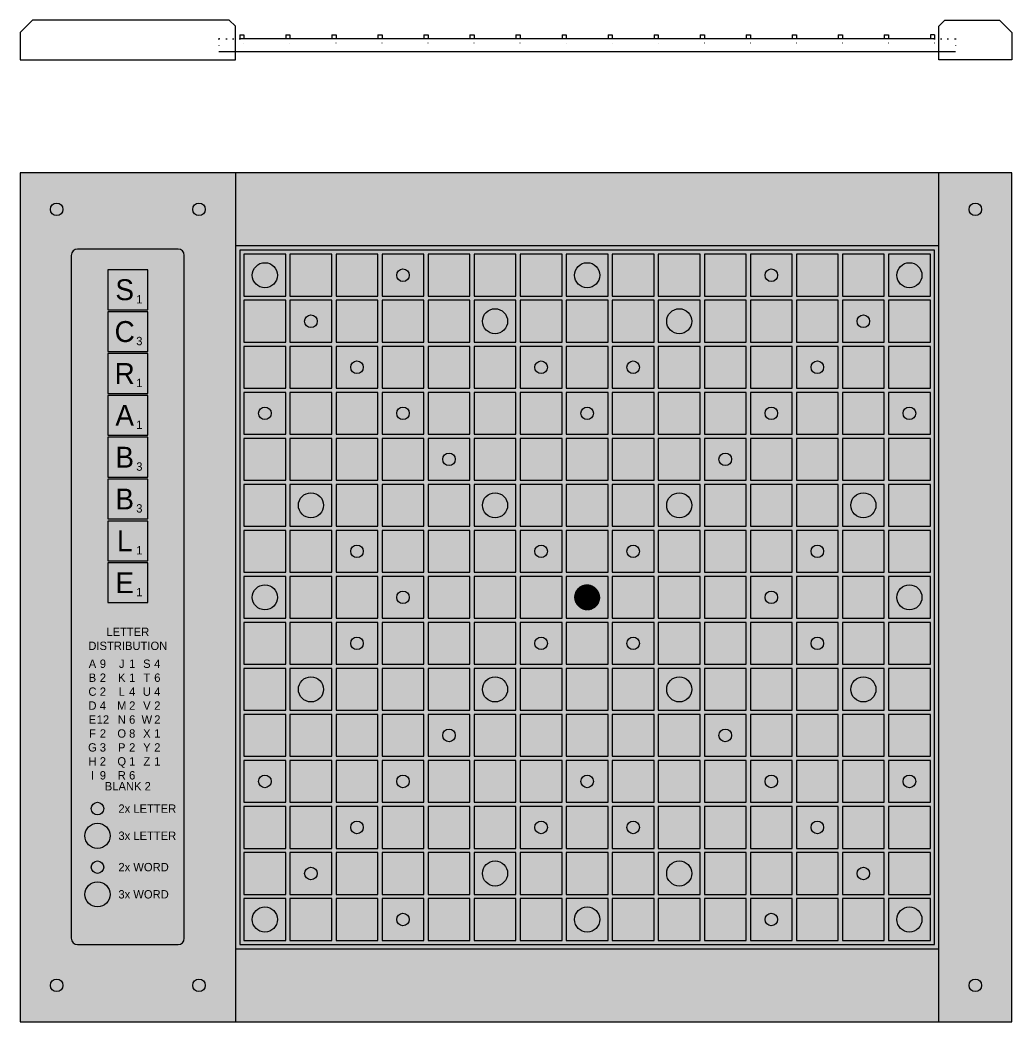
# Model space of a CAD drawing. Header units: millimetres. Extents: x -315 to 474, y 0 to 479.
# Drawn here: x 0 to 474, y 0 to 479 of the extents above; entities that cross this region are included whole.
import ezdxf

# ---------------------------------------------------------------- set-up
doc = ezdxf.new("R2010")
doc.units = ezdxf.units.MM
doc.linetypes.add('DOT2', pattern=[3.175, 0.1, -3.075])
doc.layers.get('0').update_dxf_attribs({"linetype": 'CONTINUOUS', "lineweight": 25, "true_color": 0x000000})
for name, color, linetype, lineweight, true_color in [('color_cherry', 33, 'CONTINUOUS', 25, 0xbb7660), ('color_maple', 41, 'CONTINUOUS', 25, 0xffd59d), ('color_walnut', 27, 'CONTINUOUS', 25, 0x5d3133), ('side_text', 7, 'CONTINUOUS', 25, 0x000000)]:
    doc.layers.add(name, color=color, linetype=linetype, lineweight=lineweight, true_color=true_color)
doc.styles.add('textstyle10', font='')
doc.styles.add('textstyle11', font='')
doc.styles.add('textstyle12', font='')
doc.styles.add('textstyle13', font='')
doc.styles.add('textstyle14', font='')
doc.styles.add('textstyle15', font='')
doc.styles.add('textstyle16', font='')
doc.styles.add('textstyle17', font='')
doc.styles.add('textstyle26', font='')
doc.styles.add('textstyle29', font='')
doc.styles.add('textstyle30', font='')
doc.styles.add('textstyle31', font='')
doc.styles.add('textstyle32', font='')
doc.styles.add('textstyle5', font='')
doc.styles.add('textstyle6', font='')
doc.styles.add('textstyle61', font='')
doc.styles.add('textstyle62', font='')
doc.styles.add('textstyle63', font='')
doc.styles.add('textstyle64', font='')
doc.styles.add('textstyle65', font='')
doc.styles.add('textstyle66', font='')
doc.styles.add('textstyle67', font='')
doc.styles.add('textstyle68', font='')
doc.styles.add('textstyle69', font='')
doc.styles.add('textstyle7', font='')
doc.styles.add('textstyle70', font='')
doc.styles.add('textstyle8', font='')
doc.styles.add('textstyle9', font='')
doc.styles.get('textstyle10').set_extended_font_data('Eurostile')
doc.styles.get('textstyle11').set_extended_font_data('Eurostile')
doc.styles.get('textstyle12').set_extended_font_data('Eurostile')
doc.styles.get('textstyle13').set_extended_font_data('Eurostile')
doc.styles.get('textstyle14').set_extended_font_data('Eurostile')
doc.styles.get('textstyle15').set_extended_font_data('Eurostile')
doc.styles.get('textstyle16').set_extended_font_data('Eurostile')
doc.styles.get('textstyle17').set_extended_font_data('Eurostile')
doc.styles.get('textstyle26').set_extended_font_data('Eurostile')
doc.styles.get('textstyle29').set_extended_font_data('Eurostile')
doc.styles.get('textstyle30').set_extended_font_data('Eurostile')
doc.styles.get('textstyle31').set_extended_font_data('Eurostile')
doc.styles.get('textstyle32').set_extended_font_data('Eurostile')
doc.styles.get('textstyle5').set_extended_font_data('Eurostile')
doc.styles.get('textstyle6').set_extended_font_data('Eurostile')
doc.styles.get('textstyle61').set_extended_font_data('Eurostile')
doc.styles.get('textstyle62').set_extended_font_data('Eurostile')
doc.styles.get('textstyle63').set_extended_font_data('Eurostile')
doc.styles.get('textstyle64').set_extended_font_data('Eurostile')
doc.styles.get('textstyle65').set_extended_font_data('Eurostile')
doc.styles.get('textstyle66').set_extended_font_data('Eurostile')
doc.styles.get('textstyle67').set_extended_font_data('Eurostile')
doc.styles.get('textstyle68').set_extended_font_data('Eurostile')
doc.styles.get('textstyle69').set_extended_font_data('Eurostile')
doc.styles.get('textstyle7').set_extended_font_data('Eurostile')
doc.styles.get('textstyle70').set_extended_font_data('Eurostile')
doc.styles.get('textstyle8').set_extended_font_data('Eurostile')
doc.styles.get('textstyle9').set_extended_font_data('Eurostile')

msp = doc.modelspace()

# ---------------------------------------------------------------- hatches: boundary and pattern name
h = msp.add_hatch()
h.set_pattern_fill('ANSI37', color=256, scale=10, style=0)
h.set_pattern_definition([(45, (0, 0), (-0.088388348, 0.088388348), [])])
edge = h.paths.add_edge_path()
edge.add_arc((271, 203), 6, 0, 360)
at = {"layer": 'color_cherry', "true_color": 0xbb7660}
msp.add_hatch(color=33, dxfattribs=at).paths.add_polyline_path([(105, 369), (105, 37), (437, 37), (437, 369)])
at = {"layer": 'color_maple'}
h = msp.add_hatch(color=256, dxfattribs=at)
edge = h.paths.add_edge_path()
edge.add_arc((17.5, 388.5), 3, 0, 360)
h = msp.add_hatch(color=256, dxfattribs=at)
edge = h.paths.add_edge_path()
edge.add_arc((85.5, 388.5), 3, 0, 360)
h = msp.add_hatch(color=256, dxfattribs=at)
edge = h.paths.add_edge_path()
edge.add_arc((456.5, 388.5), 3, 0, 360)
h = msp.add_hatch(color=256, dxfattribs=at)
edge = h.paths.add_edge_path()
edge.add_arc((75.5, 40), 3, 270, 0, ccw=False)
edge.add_line((75.5, 37), (27.5, 37))
edge.add_arc((27.5, 40), 3, 180, 270, ccw=False)
edge.add_line((24.5, 40), (24.5, 366.5))
edge.add_arc((27.5, 366.5), 3, 90, 180, ccw=False)
edge.add_line((27.5, 369.5), (75.5, 369.5))
edge.add_arc((75.5, 366.5), 3, 0, 90, ccw=False)
edge.add_line((78.5, 366.5), (78.5, 40))
for points in [[(107, 37), (107, 369), (105, 369), (105, 37)], [(437, 369), (105, 369), (105, 367), (437, 367)], [(129, 37), (129, 369), (127, 369), (127, 37)], [(151, 37), (151, 369), (149, 369), (149, 37)], [(173, 37), (173, 369), (171, 369), (171, 37)], [(195, 37), (195, 369), (193, 369), (193, 37)], [(217, 37), (217, 369), (215, 369), (215, 37)], [(239, 37), (239, 369), (237, 369), (237, 37)], [(261, 37), (261, 369), (259, 369), (259, 37)], [(283, 37), (283, 369), (281, 369), (281, 37)], [(305, 37), (305, 369), (303, 369), (303, 37)], [(327, 37), (327, 369), (325, 369), (325, 37)], [(349, 37), (349, 369), (347, 369), (347, 37)], [(371, 37), (371, 369), (369, 369), (369, 37)], [(393, 37), (393, 369), (391, 369), (391, 37)], [(415, 37), (415, 369), (413, 369), (413, 37)], [(437, 37), (437, 369), (435, 369), (435, 37)], [(437, 347), (105, 347), (105, 345), (437, 345)], [(437, 325), (105, 325), (105, 323), (437, 323)], [(437, 303), (105, 303), (105, 301), (437, 301)], [(437, 281), (105, 281), (105, 279), (437, 279)], [(437, 259), (105, 259), (105, 257), (437, 257)], [(437, 237), (105, 237), (105, 235), (437, 235)], [(437, 215), (105, 215), (105, 213), (437, 213)], [(437, 193), (105, 193), (105, 191), (437, 191)], [(437, 171), (105, 171), (105, 169), (437, 169)], [(437, 149), (105, 149), (105, 147), (437, 147)], [(437, 127), (105, 127), (105, 125), (437, 125)], [(437, 105), (105, 105), (105, 103), (437, 103)], [(437, 83), (105, 83), (105, 81), (437, 81)], [(437, 61), (105, 61), (105, 59), (437, 59)], [(437, 39), (105, 39), (105, 37), (437, 37)]]:
    msp.add_hatch(color=256, dxfattribs=at).paths.add_polyline_path(points)
h = msp.add_hatch(color=256, dxfattribs=at)
edge = h.paths.add_edge_path()
edge.add_arc((183, 357), 3, 0, 360)
h = msp.add_hatch(color=256, dxfattribs=at)
edge = h.paths.add_edge_path()
edge.add_arc((359, 357), 3, 0, 360)
h = msp.add_hatch(color=256, dxfattribs=at)
edge = h.paths.add_edge_path()
edge.add_arc((227, 335), 6, 0, 360)
h = msp.add_hatch(color=256, dxfattribs=at)
edge = h.paths.add_edge_path()
edge.add_arc((315, 335), 6, 0, 360)
h = msp.add_hatch(color=256, dxfattribs=at)
edge = h.paths.add_edge_path()
edge.add_arc((249, 313), 3, 0, 360)
h = msp.add_hatch(color=256, dxfattribs=at)
edge = h.paths.add_edge_path()
edge.add_arc((293, 313), 3, 0, 360)
h = msp.add_hatch(color=256, dxfattribs=at)
edge = h.paths.add_edge_path()
edge.add_arc((117, 291), 3, 0, 360)
h = msp.add_hatch(color=256, dxfattribs=at)
edge = h.paths.add_edge_path()
edge.add_arc((271, 291), 3, 0, 360)
h = msp.add_hatch(color=256, dxfattribs=at)
edge = h.paths.add_edge_path()
edge.add_arc((425, 291), 3, 0, 360)
h = msp.add_hatch(color=256, dxfattribs=at)
edge = h.paths.add_edge_path()
edge.add_arc((139, 247), 6, 0, 360)
h = msp.add_hatch(color=256, dxfattribs=at)
edge = h.paths.add_edge_path()
edge.add_arc((227, 247), 6, 0, 360)
h = msp.add_hatch(color=256, dxfattribs=at)
edge = h.paths.add_edge_path()
edge.add_arc((315, 247), 6, 0, 360)
h = msp.add_hatch(color=256, dxfattribs=at)
edge = h.paths.add_edge_path()
edge.add_arc((403, 247), 6, 0, 360)
h = msp.add_hatch(color=256, dxfattribs=at)
edge = h.paths.add_edge_path()
edge.add_arc((161, 225), 3, 0, 360)
h = msp.add_hatch(color=256, dxfattribs=at)
edge = h.paths.add_edge_path()
edge.add_arc((249, 225), 3, 0, 360)
h = msp.add_hatch(color=256, dxfattribs=at)
edge = h.paths.add_edge_path()
edge.add_arc((293, 225), 3, 0, 360)
h = msp.add_hatch(color=256, dxfattribs=at)
edge = h.paths.add_edge_path()
edge.add_arc((381, 225), 3, 0, 360)
h = msp.add_hatch(color=256, dxfattribs=at)
edge = h.paths.add_edge_path()
edge.add_arc((183, 203), 3, 0, 360)
h = msp.add_hatch(color=256, dxfattribs=at)
edge = h.paths.add_edge_path()
edge.add_arc((359, 203), 3, 0, 360)
h = msp.add_hatch(color=256, dxfattribs=at)
edge = h.paths.add_edge_path()
edge.add_arc((161, 181), 3, 0, 360)
h = msp.add_hatch(color=256, dxfattribs=at)
edge = h.paths.add_edge_path()
edge.add_arc((249, 181), 3, 0, 360)
h = msp.add_hatch(color=256, dxfattribs=at)
edge = h.paths.add_edge_path()
edge.add_arc((293, 181), 3, 0, 360)
h = msp.add_hatch(color=256, dxfattribs=at)
edge = h.paths.add_edge_path()
edge.add_arc((381, 181), 3, 0, 360)
h = msp.add_hatch(color=256, dxfattribs=at)
edge = h.paths.add_edge_path()
edge.add_arc((139, 159), 6, 0, 360)
h = msp.add_hatch(color=256, dxfattribs=at)
edge = h.paths.add_edge_path()
edge.add_arc((227, 159), 6, 0, 360)
h = msp.add_hatch(color=256, dxfattribs=at)
edge = h.paths.add_edge_path()
edge.add_arc((315, 159), 6, 0, 360)
h = msp.add_hatch(color=256, dxfattribs=at)
edge = h.paths.add_edge_path()
edge.add_arc((403, 159), 6, 0, 360)
h = msp.add_hatch(color=256, dxfattribs=at)
edge = h.paths.add_edge_path()
edge.add_arc((117, 115), 3, 0, 360)
h = msp.add_hatch(color=256, dxfattribs=at)
edge = h.paths.add_edge_path()
edge.add_arc((271, 115), 3, 0, 360)
h = msp.add_hatch(color=256, dxfattribs=at)
edge = h.paths.add_edge_path()
edge.add_arc((271, 115), 3, 0, 360)
h = msp.add_hatch(color=256, dxfattribs=at)
edge = h.paths.add_edge_path()
edge.add_arc((425, 115), 3, 0, 360)
h = msp.add_hatch(color=256, dxfattribs=at)
edge = h.paths.add_edge_path()
edge.add_arc((37, 102), 3, 0, 360)
h = msp.add_hatch(color=256, dxfattribs=at)
edge = h.paths.add_edge_path()
edge.add_arc((249, 93), 3, 0, 360)
h = msp.add_hatch(color=256, dxfattribs=at)
edge = h.paths.add_edge_path()
edge.add_arc((249, 93), 3, 0, 360)
h = msp.add_hatch(color=256, dxfattribs=at)
edge = h.paths.add_edge_path()
edge.add_arc((293, 93), 3, 0, 360)
h = msp.add_hatch(color=256, dxfattribs=at)
edge = h.paths.add_edge_path()
edge.add_arc((293, 93), 3, 0, 360)
h = msp.add_hatch(color=256, dxfattribs=at)
edge = h.paths.add_edge_path()
edge.add_arc((37, 89), 6, 0, 360)
h = msp.add_hatch(color=256, dxfattribs=at)
edge = h.paths.add_edge_path()
edge.add_arc((227, 71), 6, 0, 360)
h = msp.add_hatch(color=256, dxfattribs=at)
edge = h.paths.add_edge_path()
edge.add_arc((315, 71), 6, 0, 360)
h = msp.add_hatch(color=256, dxfattribs=at)
edge = h.paths.add_edge_path()
edge.add_arc((183, 49), 3, 0, 360)
h = msp.add_hatch(color=256, dxfattribs=at)
edge = h.paths.add_edge_path()
edge.add_arc((183, 49), 3, 0, 360)
h = msp.add_hatch(color=256, dxfattribs=at)
edge = h.paths.add_edge_path()
edge.add_arc((359, 49), 3, 0, 360)
h = msp.add_hatch(color=256, dxfattribs=at)
edge = h.paths.add_edge_path()
edge.add_arc((359, 49), 3, 0, 360)
h = msp.add_hatch(color=256, dxfattribs=at)
edge = h.paths.add_edge_path()
edge.add_arc((17.5, 17.5), 3, 0, 360)
h = msp.add_hatch(color=256, dxfattribs=at)
edge = h.paths.add_edge_path()
edge.add_arc((85.5, 17.5), 3, 0, 360)
h = msp.add_hatch(color=256, dxfattribs=at)
edge = h.paths.add_edge_path()
edge.add_arc((456.5, 17.5), 3, 0, 360)
at = {"layer": 'color_walnut'}
msp.add_hatch(color=256, dxfattribs=at).paths.add_polyline_path([(0, 406), (0, 0), (474, 0), (474, 406)])
h = msp.add_hatch(color=256, dxfattribs=at)
edge = h.paths.add_edge_path()
edge.add_arc((117, 357), 6, 0, 360)
h = msp.add_hatch(color=256, dxfattribs=at)
edge = h.paths.add_edge_path()
edge.add_arc((271, 357), 6, 0, 360)
h = msp.add_hatch(color=256, dxfattribs=at)
edge = h.paths.add_edge_path()
edge.add_arc((425, 357), 6, 0, 360)
h = msp.add_hatch(color=256, dxfattribs=at)
edge = h.paths.add_edge_path()
edge.add_arc((139, 335), 3, 0, 360)
h = msp.add_hatch(color=256, dxfattribs=at)
edge = h.paths.add_edge_path()
edge.add_arc((403, 335), 3, 0, 360)
h = msp.add_hatch(color=256, dxfattribs=at)
edge = h.paths.add_edge_path()
edge.add_arc((161, 313), 3, 0, 360)
h = msp.add_hatch(color=256, dxfattribs=at)
edge = h.paths.add_edge_path()
edge.add_arc((381, 313), 3, 0, 360)
h = msp.add_hatch(color=256, dxfattribs=at)
edge = h.paths.add_edge_path()
edge.add_arc((183, 291), 3, 0, 360)
h = msp.add_hatch(color=256, dxfattribs=at)
edge = h.paths.add_edge_path()
edge.add_arc((359, 291), 3, 0, 360)
h = msp.add_hatch(color=256, dxfattribs=at)
edge = h.paths.add_edge_path()
edge.add_arc((205, 269), 3, 0, 360)
h = msp.add_hatch(color=256, dxfattribs=at)
edge = h.paths.add_edge_path()
edge.add_arc((337, 269), 3, 0, 360)
h = msp.add_hatch(color=256, dxfattribs=at)
edge = h.paths.add_edge_path()
edge.add_arc((117, 203), 6, 0, 360)
h = msp.add_hatch(color=256, dxfattribs=at)
edge = h.paths.add_edge_path()
edge.add_arc((271, 203), 3, 0, 360)
h = msp.add_hatch(color=256, dxfattribs=at)
edge = h.paths.add_edge_path()
edge.add_arc((425, 203), 6, 0, 360)
h = msp.add_hatch(color=256, dxfattribs=at)
edge = h.paths.add_edge_path()
edge.add_arc((205, 137), 3, 0, 360)
h = msp.add_hatch(color=256, dxfattribs=at)
edge = h.paths.add_edge_path()
edge.add_arc((337, 137), 3, 0, 360)
h = msp.add_hatch(color=256, dxfattribs=at)
edge = h.paths.add_edge_path()
edge.add_arc((183, 115), 3, 0, 360)
h = msp.add_hatch(color=256, dxfattribs=at)
edge = h.paths.add_edge_path()
edge.add_arc((359, 115), 3, 0, 360)
h = msp.add_hatch(color=256, dxfattribs=at)
edge = h.paths.add_edge_path()
edge.add_arc((161, 93), 3, 0, 360)
h = msp.add_hatch(color=256, dxfattribs=at)
edge = h.paths.add_edge_path()
edge.add_arc((381, 93), 3, 0, 360)
h = msp.add_hatch(color=256, dxfattribs=at)
edge = h.paths.add_edge_path()
edge.add_arc((37, 74), 3, 0, 360)
h = msp.add_hatch(color=256, dxfattribs=at)
edge = h.paths.add_edge_path()
edge.add_arc((139, 71), 3, 0, 360)
h = msp.add_hatch(color=256, dxfattribs=at)
edge = h.paths.add_edge_path()
edge.add_arc((403, 71), 3, 0, 360)
h = msp.add_hatch(color=256, dxfattribs=at)
edge = h.paths.add_edge_path()
edge.add_arc((37, 61), 6, 0, 360)
h = msp.add_hatch(color=256, dxfattribs=at)
edge = h.paths.add_edge_path()
edge.add_arc((117, 49), 6, 0, 360)
h = msp.add_hatch(color=256, dxfattribs=at)
edge = h.paths.add_edge_path()
edge.add_arc((271, 49), 6, 0, 360)
h = msp.add_hatch(color=256, dxfattribs=at)
edge = h.paths.add_edge_path()
edge.add_arc((425, 49), 6, 0, 360)

# ---------------------------------------------------------------- linework, layer by layer
for p, q in [((0, 473), (6, 479)), ((100, 479), (6, 479)), ((100, 479), (103, 476)), ((103, 460), (103, 476)), ((439, 476), (442, 479)), ((439, 460), (439, 476)), ((442, 479), (468, 479)), ((468, 479), (474, 473)), ((0, 473), (0, 460)), ((105, 472), (107, 472)), ((105, 472), (105, 470)), ((437, 470), (105, 470)), ((107, 472), (107, 470)), ((127, 472), (129, 472)), ((127, 472), (127, 470)), ((129, 472), (129, 470)), ((149, 472), (151, 472)), ((149, 472), (149, 470)), ((151, 472), (151, 470)), ((171, 472), (173, 472)), ((171, 472), (171, 470)), ((173, 472), (173, 470)), ((193, 472), (195, 472)), ((193, 472), (193, 470)), ((195, 472), (195, 470)), ((215, 472), (217, 472)), ((215, 472), (215, 470)), ((217, 472), (217, 470)), ((237, 472), (239, 472)), ((237, 472), (237, 470)), ((239, 472), (239, 470)), ((259, 472), (261, 472)), ((259, 472), (259, 470)), ((261, 472), (261, 470)), ((281, 472), (283, 472)), ((281, 472), (281, 470)), ((283, 472), (283, 470)), ((303, 472), (305, 472)), ((303, 472), (303, 470)), ((305, 472), (305, 470)), ((325, 472), (327, 472)), ((325, 472), (325, 470)), ((327, 472), (327, 470)), ((347, 472), (349, 472)), ((347, 472), (347, 470)), ((349, 472), (349, 470)), ((369, 472), (371, 472)), ((369, 472), (369, 470)), ((371, 472), (371, 470)), ((391, 472), (393, 472)), ((391, 472), (391, 470)), ((393, 472), (393, 470)), ((413, 472), (415, 472)), ((413, 472), (413, 470)), ((415, 472), (415, 470)), ((437, 472), (435, 472)), ((435, 472), (435, 470)), ((437, 472), (437, 470)), ((474, 473), (474, 460)), ((0, 460), (103, 460)), ((95, 464), (447, 464)), ((474, 460), (439, 460)), ((474, 406), (0, 406)), ((0, 406), (0, 0)), ((103, 406), (103, 0)), ((439, 0), (439, 406)), ((474, 0), (474, 406)), ((75.5, 369.5), (27.5, 369.5)), ((439, 371), (103, 371)), ((437, 369), (105, 369)), ((105, 369), (105, 37)), ((437, 37), (437, 369)), ((24.5, 366.5), (24.5, 40)), ((78.5, 40), (78.5, 366.5)), ((127, 367), (107, 367)), ((107, 367), (107, 347)), ((127, 347), (127, 367)), ((149, 367), (129, 367)), ((129, 367), (129, 347)), ((149, 347), (149, 367)), ((171, 367), (151, 367)), ((151, 367), (151, 347)), ((171, 347), (171, 367)), ((193, 367), (173, 367)), ((173, 367), (173, 347)), ((193, 347), (193, 367)), ((215, 367), (195, 367)), ((195, 367), (195, 347)), ((215, 347), (215, 367)), ((237, 367), (217, 367)), ((217, 367), (217, 347)), ((237, 347), (237, 367)), ((259, 367), (239, 367)), ((239, 367), (239, 347)), ((259, 347), (259, 367)), ((281, 367), (261, 367)), ((261, 367), (261, 347)), ((281, 347), (281, 367)), ((303, 367), (283, 367)), ((283, 367), (283, 347)), ((303, 347), (303, 367)), ((325, 367), (305, 367)), ((305, 367), (305, 347)), ((325, 347), (325, 367)), ((347, 367), (327, 367)), ((327, 367), (327, 347)), ((347, 347), (347, 367)), ((369, 367), (349, 367)), ((349, 367), (349, 347)), ((369, 347), (369, 367)), ((391, 367), (371, 367)), ((371, 367), (371, 347)), ((391, 347), (391, 367)), ((413, 367), (393, 367)), ((393, 367), (393, 347)), ((413, 347), (413, 367)), ((435, 367), (415, 367)), ((415, 367), (415, 347)), ((435, 347), (435, 367)), ((107, 347), (127, 347)), ((127, 345), (107, 345)), ((107, 345), (107, 325)), ((127, 325), (127, 345)), ((129, 347), (149, 347)), ((149, 345), (129, 345)), ((129, 345), (129, 325)), ((149, 325), (149, 345)), ((151, 347), (171, 347)), ((171, 345), (151, 345)), ((151, 345), (151, 325)), ((171, 325), (171, 345)), ((173, 347), (193, 347)), ((193, 345), (173, 345)), ((173, 345), (173, 325)), ((193, 325), (193, 345)), ((195, 347), (215, 347)), ((215, 345), (195, 345)), ((195, 345), (195, 325)), ((215, 325), (215, 345)), ((217, 347), (237, 347)), ((237, 345), (217, 345)), ((217, 345), (217, 325)), ((237, 325), (237, 345)), ((239, 347), (259, 347)), ((259, 345), (239, 345)), ((239, 345), (239, 325)), ((259, 325), (259, 345)), ((261, 347), (281, 347)), ((281, 345), (261, 345)), ((261, 345), (261, 325)), ((281, 325), (281, 345)), ((283, 347), (303, 347)), ((303, 345), (283, 345)), ((283, 345), (283, 325)), ((303, 325), (303, 345)), ((305, 347), (325, 347)), ((325, 345), (305, 345)), ((305, 345), (305, 325)), ((325, 325), (325, 345)), ((327, 347), (347, 347)), ((347, 345), (327, 345)), ((327, 345), (327, 325)), ((347, 325), (347, 345)), ((349, 347), (369, 347)), ((369, 345), (349, 345)), ((349, 345), (349, 325)), ((369, 325), (369, 345)), ((371, 347), (391, 347)), ((391, 345), (371, 345)), ((371, 345), (371, 325)), ((391, 325), (391, 345)), ((393, 347), (413, 347)), ((413, 345), (393, 345)), ((393, 345), (393, 325)), ((413, 325), (413, 345)), ((415, 347), (435, 347)), ((435, 345), (415, 345)), ((415, 345), (415, 325)), ((435, 325), (435, 345)), ((107, 325), (127, 325)), ((127, 323), (107, 323)), ((107, 323), (107, 303)), ((127, 303), (127, 323)), ((129, 325), (149, 325)), ((149, 323), (129, 323)), ((129, 323), (129, 303)), ((149, 303), (149, 323)), ((151, 325), (171, 325)), ((171, 323), (151, 323)), ((151, 323), (151, 303)), ((171, 303), (171, 323)), ((173, 325), (193, 325)), ((193, 323), (173, 323)), ((173, 323), (173, 303)), ((193, 303), (193, 323)), ((195, 325), (215, 325)), ((215, 323), (195, 323)), ((195, 323), (195, 303)), ((215, 303), (215, 323)), ((217, 325), (237, 325)), ((237, 323), (217, 323)), ((217, 323), (217, 303)), ((237, 303), (237, 323)), ((239, 325), (259, 325)), ((259, 323), (239, 323)), ((239, 323), (239, 303)), ((259, 303), (259, 323)), ((261, 325), (281, 325)), ((281, 323), (261, 323)), ((261, 323), (261, 303)), ((281, 303), (281, 323)), ((283, 325), (303, 325)), ((303, 323), (283, 323)), ((283, 323), (283, 303)), ((303, 303), (303, 323)), ((305, 325), (325, 325)), ((325, 323), (305, 323)), ((305, 323), (305, 303)), ((325, 303), (325, 323)), ((327, 325), (347, 325)), ((347, 323), (327, 323)), ((327, 323), (327, 303)), ((347, 303), (347, 323)), ((349, 325), (369, 325)), ((369, 323), (349, 323)), ((349, 323), (349, 303)), ((369, 303), (369, 323)), ((371, 325), (391, 325)), ((391, 323), (371, 323)), ((371, 323), (371, 303)), ((391, 303), (391, 323)), ((393, 325), (413, 325)), ((413, 323), (393, 323)), ((393, 323), (393, 303)), ((413, 303), (413, 323)), ((415, 325), (435, 325)), ((435, 323), (415, 323)), ((415, 323), (415, 303)), ((435, 303), (435, 323)), ((107, 303), (127, 303)), ((129, 303), (149, 303)), ((151, 303), (171, 303)), ((173, 303), (193, 303)), ((195, 303), (215, 303)), ((217, 303), (237, 303)), ((239, 303), (259, 303)), ((261, 303), (281, 303)), ((283, 303), (303, 303)), ((305, 303), (325, 303)), ((327, 303), (347, 303)), ((349, 303), (369, 303)), ((371, 303), (391, 303)), ((393, 303), (413, 303)), ((415, 303), (435, 303)), ((127, 301), (107, 301)), ((107, 301), (107, 281)), ((127, 281), (127, 301)), ((149, 301), (129, 301)), ((129, 301), (129, 281)), ((149, 281), (149, 301)), ((171, 301), (151, 301)), ((151, 301), (151, 281)), ((171, 281), (171, 301)), ((193, 301), (173, 301)), ((173, 301), (173, 281)), ((193, 281), (193, 301)), ((215, 301), (195, 301)), ((195, 301), (195, 281)), ((215, 281), (215, 301)), ((237, 301), (217, 301)), ((217, 301), (217, 281)), ((237, 281), (237, 301)), ((259, 301), (239, 301)), ((239, 301), (239, 281)), ((259, 281), (259, 301)), ((281, 301), (261, 301)), ((261, 301), (261, 281)), ((281, 281), (281, 301)), ((303, 301), (283, 301)), ((283, 301), (283, 281)), ((303, 281), (303, 301)), ((325, 301), (305, 301)), ((305, 301), (305, 281)), ((325, 281), (325, 301)), ((347, 301), (327, 301)), ((327, 301), (327, 281)), ((347, 281), (347, 301)), ((369, 301), (349, 301)), ((349, 301), (349, 281)), ((369, 281), (369, 301)), ((391, 301), (371, 301)), ((371, 301), (371, 281)), ((391, 281), (391, 301)), ((413, 301), (393, 301)), ((393, 301), (393, 281)), ((413, 281), (413, 301)), ((435, 301), (415, 301)), ((415, 301), (415, 281)), ((435, 281), (435, 301)), ((107, 281), (127, 281)), ((127, 279), (107, 279)), ((107, 279), (107, 259)), ((127, 259), (127, 279)), ((129, 281), (149, 281)), ((149, 279), (129, 279)), ((129, 279), (129, 259)), ((149, 259), (149, 279)), ((151, 281), (171, 281)), ((171, 279), (151, 279)), ((151, 279), (151, 259)), ((171, 259), (171, 279)), ((173, 281), (193, 281)), ((193, 279), (173, 279)), ((173, 279), (173, 259)), ((193, 259), (193, 279)), ((195, 281), (215, 281)), ((215, 279), (195, 279)), ((195, 279), (195, 259)), ((215, 259), (215, 279)), ((217, 281), (237, 281)), ((237, 279), (217, 279)), ((217, 279), (217, 259)), ((237, 259), (237, 279)), ((239, 281), (259, 281)), ((259, 279), (239, 279)), ((239, 279), (239, 259)), ((259, 259), (259, 279)), ((261, 281), (281, 281)), ((281, 279), (261, 279)), ((261, 279), (261, 259)), ((281, 259), (281, 279)), ((283, 281), (303, 281)), ((303, 279), (283, 279)), ((283, 279), (283, 259)), ((303, 259), (303, 279)), ((305, 281), (325, 281)), ((325, 279), (305, 279)), ((305, 279), (305, 259)), ((325, 259), (325, 279)), ((327, 281), (347, 281)), ((347, 279), (327, 279)), ((327, 279), (327, 259)), ((347, 259), (347, 279)), ((349, 281), (369, 281)), ((369, 279), (349, 279)), ((349, 279), (349, 259)), ((369, 259), (369, 279)), ((371, 281), (391, 281)), ((391, 279), (371, 279)), ((371, 279), (371, 259)), ((391, 259), (391, 279)), ((393, 281), (413, 281)), ((413, 279), (393, 279)), ((393, 279), (393, 259)), ((413, 259), (413, 279)), ((415, 281), (435, 281)), ((435, 279), (415, 279)), ((415, 279), (415, 259)), ((435, 259), (435, 279)), ((107, 259), (127, 259)), ((129, 259), (149, 259)), ((151, 259), (171, 259)), ((173, 259), (193, 259)), ((195, 259), (215, 259)), ((217, 259), (237, 259)), ((239, 259), (259, 259)), ((261, 259), (281, 259)), ((283, 259), (303, 259)), ((305, 259), (325, 259)), ((327, 259), (347, 259)), ((349, 259), (369, 259)), ((371, 259), (391, 259)), ((393, 259), (413, 259)), ((415, 259), (435, 259)), ((127, 257), (107, 257)), ((107, 257), (107, 237)), ((127, 237), (127, 257)), ((149, 257), (129, 257)), ((129, 257), (129, 237)), ((149, 237), (149, 257)), ((171, 257), (151, 257)), ((151, 257), (151, 237)), ((171, 237), (171, 257)), ((193, 257), (173, 257)), ((173, 257), (173, 237)), ((193, 237), (193, 257)), ((215, 257), (195, 257)), ((195, 257), (195, 237)), ((215, 237), (215, 257)), ((237, 257), (217, 257)), ((217, 257), (217, 237)), ((237, 237), (237, 257)), ((259, 257), (239, 257)), ((239, 257), (239, 237)), ((259, 237), (259, 257)), ((281, 257), (261, 257)), ((261, 257), (261, 237)), ((281, 237), (281, 257)), ((303, 257), (283, 257)), ((283, 257), (283, 237)), ((303, 237), (303, 257)), ((325, 257), (305, 257)), ((305, 257), (305, 237)), ((325, 237), (325, 257)), ((347, 257), (327, 257)), ((327, 257), (327, 237)), ((347, 237), (347, 257)), ((369, 257), (349, 257)), ((349, 257), (349, 237)), ((369, 237), (369, 257)), ((391, 257), (371, 257)), ((371, 257), (371, 237)), ((391, 237), (391, 257)), ((413, 257), (393, 257)), ((393, 257), (393, 237)), ((413, 237), (413, 257)), ((435, 257), (415, 257)), ((415, 257), (415, 237)), ((435, 237), (435, 257)), ((107, 237), (127, 237)), ((127, 235), (107, 235)), ((107, 235), (107, 215)), ((127, 215), (127, 235)), ((129, 237), (149, 237)), ((149, 235), (129, 235)), ((129, 235), (129, 215)), ((149, 215), (149, 235)), ((151, 237), (171, 237)), ((171, 235), (151, 235)), ((151, 235), (151, 215)), ((171, 215), (171, 235)), ((173, 237), (193, 237)), ((193, 235), (173, 235)), ((173, 235), (173, 215)), ((193, 215), (193, 235)), ((195, 237), (215, 237)), ((215, 235), (195, 235)), ((195, 235), (195, 215)), ((215, 215), (215, 235)), ((217, 237), (237, 237)), ((237, 235), (217, 235)), ((217, 235), (217, 215)), ((237, 215), (237, 235)), ((239, 237), (259, 237)), ((259, 235), (239, 235)), ((239, 235), (239, 215)), ((259, 215), (259, 235)), ((261, 237), (281, 237)), ((281, 235), (261, 235)), ((261, 235), (261, 215)), ((281, 215), (281, 235)), ((283, 237), (303, 237)), ((303, 235), (283, 235)), ((283, 235), (283, 215)), ((303, 215), (303, 235)), ((305, 237), (325, 237)), ((325, 235), (305, 235)), ((305, 235), (305, 215)), ((325, 215), (325, 235)), ((327, 237), (347, 237)), ((347, 235), (327, 235)), ((327, 235), (327, 215)), ((347, 215), (347, 235)), ((349, 237), (369, 237)), ((369, 235), (349, 235)), ((349, 235), (349, 215)), ((369, 215), (369, 235)), ((371, 237), (391, 237)), ((391, 235), (371, 235)), ((371, 235), (371, 215)), ((391, 215), (391, 235)), ((393, 237), (413, 237)), ((413, 235), (393, 235)), ((393, 235), (393, 215)), ((413, 215), (413, 235)), ((415, 237), (435, 237)), ((435, 235), (415, 235)), ((415, 235), (415, 215)), ((435, 215), (435, 235)), ((107, 215), (127, 215)), ((127, 213), (107, 213)), ((107, 213), (107, 193)), ((127, 193), (127, 213)), ((129, 215), (149, 215)), ((149, 213), (129, 213)), ((129, 213), (129, 193)), ((149, 193), (149, 213)), ((151, 215), (171, 215)), ((171, 213), (151, 213)), ((151, 213), (151, 193)), ((171, 193), (171, 213)), ((173, 215), (193, 215)), ((193, 213), (173, 213)), ((173, 213), (173, 193)), ((193, 193), (193, 213)), ((195, 215), (215, 215)), ((215, 213), (195, 213)), ((195, 213), (195, 193)), ((215, 193), (215, 213)), ((217, 215), (237, 215)), ((237, 213), (217, 213)), ((217, 213), (217, 193)), ((237, 193), (237, 213)), ((239, 215), (259, 215)), ((259, 213), (239, 213)), ((239, 213), (239, 193)), ((259, 193), (259, 213)), ((261, 215), (281, 215)), ((281, 213), (261, 213)), ((261, 213), (261, 193)), ((281, 193), (281, 213)), ((283, 215), (303, 215)), ((303, 213), (283, 213)), ((283, 213), (283, 193)), ((303, 193), (303, 213)), ((305, 215), (325, 215)), ((325, 213), (305, 213)), ((305, 213), (305, 193)), ((325, 193), (325, 213)), ((327, 215), (347, 215)), ((347, 213), (327, 213)), ((327, 213), (327, 193)), ((347, 193), (347, 213)), ((349, 215), (369, 215)), ((369, 213), (349, 213)), ((349, 213), (349, 193)), ((369, 193), (369, 213)), ((371, 215), (391, 215)), ((391, 213), (371, 213)), ((371, 213), (371, 193)), ((391, 193), (391, 213)), ((393, 215), (413, 215)), ((413, 213), (393, 213)), ((393, 213), (393, 193)), ((413, 193), (413, 213)), ((415, 215), (435, 215)), ((435, 213), (415, 213)), ((415, 213), (415, 193)), ((435, 193), (435, 213)), ((107, 193), (127, 193)), ((129, 193), (149, 193)), ((151, 193), (171, 193)), ((173, 193), (193, 193)), ((195, 193), (215, 193)), ((217, 193), (237, 193)), ((239, 193), (259, 193)), ((261, 193), (281, 193)), ((283, 193), (303, 193)), ((305, 193), (325, 193)), ((327, 193), (347, 193)), ((349, 193), (369, 193)), ((371, 193), (391, 193)), ((393, 193), (413, 193)), ((415, 193), (435, 193)), ((127, 191), (107, 191)), ((107, 191), (107, 171)), ((127, 171), (127, 191)), ((149, 191), (129, 191)), ((129, 191), (129, 171)), ((149, 171), (149, 191)), ((171, 191), (151, 191)), ((151, 191), (151, 171)), ((171, 171), (171, 191)), ((193, 191), (173, 191)), ((173, 191), (173, 171)), ((193, 171), (193, 191)), ((215, 191), (195, 191)), ((195, 191), (195, 171)), ((215, 171), (215, 191)), ((237, 191), (217, 191)), ((217, 191), (217, 171)), ((237, 171), (237, 191)), ((259, 191), (239, 191)), ((239, 191), (239, 171)), ((259, 171), (259, 191)), ((281, 191), (261, 191)), ((261, 191), (261, 171)), ((281, 171), (281, 191)), ((303, 191), (283, 191)), ((283, 191), (283, 171)), ((303, 171), (303, 191)), ((325, 191), (305, 191)), ((305, 191), (305, 171)), ((325, 171), (325, 191)), ((347, 191), (327, 191)), ((327, 191), (327, 171)), ((347, 171), (347, 191)), ((369, 191), (349, 191)), ((349, 191), (349, 171)), ((369, 171), (369, 191)), ((391, 191), (371, 191)), ((371, 191), (371, 171)), ((391, 171), (391, 191)), ((413, 191), (393, 191)), ((393, 191), (393, 171)), ((413, 171), (413, 191)), ((435, 191), (415, 191)), ((415, 191), (415, 171)), ((435, 171), (435, 191)), ((107, 171), (127, 171)), ((127, 169), (107, 169)), ((107, 169), (107, 149)), ((127, 149), (127, 169)), ((129, 171), (149, 171)), ((149, 169), (129, 169)), ((129, 169), (129, 149)), ((149, 149), (149, 169)), ((151, 171), (171, 171)), ((171, 169), (151, 169)), ((151, 169), (151, 149)), ((171, 149), (171, 169)), ((173, 171), (193, 171)), ((193, 169), (173, 169)), ((173, 169), (173, 149)), ((193, 149), (193, 169)), ((195, 171), (215, 171)), ((215, 169), (195, 169)), ((195, 169), (195, 149)), ((215, 149), (215, 169)), ((217, 171), (237, 171)), ((237, 169), (217, 169)), ((217, 169), (217, 149)), ((237, 149), (237, 169)), ((239, 171), (259, 171)), ((259, 169), (239, 169)), ((239, 169), (239, 149)), ((259, 149), (259, 169)), ((261, 171), (281, 171)), ((281, 169), (261, 169)), ((261, 169), (261, 149)), ((281, 149), (281, 169)), ((283, 171), (303, 171)), ((303, 169), (283, 169)), ((283, 169), (283, 149)), ((303, 149), (303, 169)), ((305, 171), (325, 171)), ((325, 169), (305, 169)), ((305, 169), (305, 149)), ((325, 149), (325, 169)), ((327, 171), (347, 171)), ((347, 169), (327, 169)), ((327, 169), (327, 149)), ((347, 149), (347, 169)), ((349, 171), (369, 171)), ((369, 169), (349, 169)), ((349, 169), (349, 149)), ((369, 149), (369, 169)), ((371, 171), (391, 171)), ((391, 169), (371, 169)), ((371, 169), (371, 149)), ((391, 149), (391, 169)), ((393, 171), (413, 171)), ((413, 169), (393, 169)), ((393, 169), (393, 149)), ((413, 149), (413, 169)), ((415, 171), (435, 171)), ((435, 169), (415, 169)), ((415, 169), (415, 149)), ((435, 149), (435, 169)), ((107, 149), (127, 149)), ((129, 149), (149, 149)), ((151, 149), (171, 149)), ((173, 149), (193, 149)), ((195, 149), (215, 149)), ((217, 149), (237, 149)), ((239, 149), (259, 149)), ((261, 149), (281, 149)), ((283, 149), (303, 149)), ((305, 149), (325, 149)), ((327, 149), (347, 149)), ((349, 149), (369, 149)), ((371, 149), (391, 149)), ((393, 149), (413, 149)), ((415, 149), (435, 149)), ((127, 147), (107, 147)), ((107, 147), (107, 127)), ((127, 127), (127, 147)), ((149, 147), (129, 147)), ((129, 147), (129, 127)), ((149, 127), (149, 147)), ((171, 147), (151, 147)), ((151, 147), (151, 127)), ((171, 127), (171, 147)), ((193, 147), (173, 147)), ((173, 147), (173, 127)), ((193, 127), (193, 147)), ((215, 147), (195, 147)), ((195, 147), (195, 127)), ((215, 127), (215, 147)), ((237, 147), (217, 147)), ((217, 147), (217, 127)), ((237, 127), (237, 147)), ((259, 147), (239, 147)), ((239, 147), (239, 127)), ((259, 127), (259, 147)), ((281, 147), (261, 147)), ((261, 147), (261, 127)), ((281, 127), (281, 147)), ((303, 147), (283, 147)), ((283, 147), (283, 127)), ((303, 127), (303, 147)), ((325, 147), (305, 147)), ((305, 147), (305, 127)), ((325, 127), (325, 147)), ((347, 147), (327, 147)), ((327, 147), (327, 127)), ((347, 127), (347, 147)), ((369, 147), (349, 147)), ((349, 147), (349, 127)), ((369, 127), (369, 147)), ((391, 147), (371, 147)), ((371, 147), (371, 127)), ((391, 127), (391, 147)), ((413, 147), (393, 147)), ((393, 147), (393, 127)), ((413, 127), (413, 147)), ((435, 147), (415, 147)), ((415, 147), (415, 127)), ((435, 127), (435, 147)), ((107, 127), (127, 127)), ((127, 125), (107, 125)), ((107, 125), (107, 105)), ((127, 105), (127, 125)), ((129, 127), (149, 127)), ((149, 125), (129, 125)), ((129, 125), (129, 105)), ((149, 105), (149, 125)), ((151, 127), (171, 127)), ((171, 125), (151, 125)), ((151, 125), (151, 105)), ((171, 105), (171, 125)), ((173, 127), (193, 127)), ((193, 125), (173, 125)), ((173, 125), (173, 105)), ((193, 105), (193, 125)), ((195, 127), (215, 127)), ((215, 125), (195, 125)), ((195, 125), (195, 105)), ((215, 105), (215, 125)), ((217, 127), (237, 127)), ((237, 125), (217, 125)), ((217, 125), (217, 105)), ((237, 105), (237, 125)), ((239, 127), (259, 127)), ((259, 125), (239, 125)), ((239, 125), (239, 105)), ((259, 105), (259, 125)), ((261, 127), (281, 127)), ((281, 125), (261, 125)), ((261, 125), (261, 105)), ((281, 105), (281, 125)), ((283, 127), (303, 127)), ((303, 125), (283, 125)), ((283, 125), (283, 105)), ((303, 105), (303, 125)), ((305, 127), (325, 127)), ((325, 125), (305, 125)), ((305, 125), (305, 105)), ((325, 105), (325, 125)), ((327, 127), (347, 127)), ((347, 125), (327, 125)), ((327, 125), (327, 105)), ((347, 105), (347, 125)), ((349, 127), (369, 127)), ((369, 125), (349, 125)), ((349, 125), (349, 105)), ((369, 105), (369, 125)), ((371, 127), (391, 127)), ((391, 125), (371, 125)), ((371, 125), (371, 105)), ((391, 105), (391, 125)), ((393, 127), (413, 127)), ((413, 125), (393, 125)), ((393, 125), (393, 105)), ((413, 105), (413, 125)), ((415, 127), (435, 127)), ((435, 125), (415, 125)), ((415, 125), (415, 105)), ((435, 105), (435, 125)), ((107, 105), (127, 105)), ((127, 103), (107, 103)), ((107, 103), (107, 83)), ((127, 83), (127, 103)), ((129, 105), (149, 105)), ((149, 103), (129, 103)), ((129, 103), (129, 83)), ((149, 83), (149, 103)), ((151, 105), (171, 105)), ((171, 103), (151, 103)), ((151, 103), (151, 83)), ((171, 83), (171, 103)), ((173, 105), (193, 105)), ((193, 103), (173, 103)), ((173, 103), (173, 83)), ((193, 83), (193, 103)), ((195, 105), (215, 105)), ((215, 103), (195, 103)), ((195, 103), (195, 83)), ((215, 83), (215, 103)), ((217, 105), (237, 105)), ((237, 103), (217, 103)), ((217, 103), (217, 83)), ((237, 83), (237, 103)), ((239, 105), (259, 105)), ((259, 103), (239, 103)), ((239, 103), (239, 83)), ((259, 83), (259, 103)), ((261, 105), (281, 105)), ((281, 103), (261, 103)), ((261, 103), (261, 83)), ((281, 83), (281, 103)), ((283, 105), (303, 105)), ((303, 103), (283, 103)), ((283, 103), (283, 83)), ((303, 83), (303, 103)), ((305, 105), (325, 105)), ((325, 103), (305, 103)), ((305, 103), (305, 83)), ((325, 83), (325, 103)), ((327, 105), (347, 105)), ((347, 103), (327, 103)), ((327, 103), (327, 83)), ((347, 83), (347, 103)), ((349, 105), (369, 105)), ((369, 103), (349, 103)), ((349, 103), (349, 83)), ((369, 83), (369, 103)), ((371, 105), (391, 105)), ((391, 103), (371, 103)), ((371, 103), (371, 83)), ((391, 83), (391, 103)), ((393, 105), (413, 105)), ((413, 103), (393, 103)), ((393, 103), (393, 83)), ((413, 83), (413, 103)), ((415, 105), (435, 105)), ((435, 103), (415, 103)), ((415, 103), (415, 83)), ((435, 83), (435, 103)), ((107, 83), (127, 83)), ((129, 83), (149, 83)), ((151, 83), (171, 83)), ((173, 83), (193, 83)), ((195, 83), (215, 83)), ((217, 83), (237, 83)), ((239, 83), (259, 83)), ((261, 83), (281, 83)), ((283, 83), (303, 83)), ((305, 83), (325, 83)), ((327, 83), (347, 83)), ((349, 83), (369, 83)), ((371, 83), (391, 83)), ((393, 83), (413, 83)), ((415, 83), (435, 83)), ((127, 81), (107, 81)), ((107, 81), (107, 61)), ((127, 61), (127, 81)), ((149, 81), (129, 81)), ((129, 81), (129, 61)), ((149, 61), (149, 81)), ((171, 81), (151, 81)), ((151, 81), (151, 61)), ((171, 61), (171, 81)), ((193, 81), (173, 81)), ((173, 81), (173, 61)), ((193, 61), (193, 81)), ((215, 81), (195, 81)), ((195, 81), (195, 61)), ((215, 61), (215, 81)), ((237, 81), (217, 81)), ((217, 81), (217, 61)), ((237, 61), (237, 81)), ((259, 81), (239, 81)), ((239, 81), (239, 61)), ((259, 61), (259, 81)), ((281, 81), (261, 81)), ((261, 81), (261, 61)), ((281, 61), (281, 81)), ((303, 81), (283, 81)), ((283, 81), (283, 61)), ((303, 61), (303, 81)), ((325, 81), (305, 81)), ((305, 81), (305, 61)), ((325, 61), (325, 81)), ((347, 81), (327, 81)), ((327, 81), (327, 61)), ((347, 61), (347, 81)), ((369, 81), (349, 81)), ((349, 81), (349, 61)), ((369, 61), (369, 81)), ((391, 81), (371, 81)), ((371, 81), (371, 61)), ((391, 61), (391, 81)), ((413, 81), (393, 81)), ((393, 81), (393, 61)), ((413, 61), (413, 81)), ((435, 81), (415, 81)), ((415, 81), (415, 61)), ((435, 61), (435, 81)), ((107, 61), (127, 61)), ((127, 59), (107, 59)), ((107, 59), (107, 39)), ((127, 39), (127, 59)), ((129, 61), (149, 61)), ((149, 59), (129, 59)), ((129, 59), (129, 39)), ((149, 39), (149, 59)), ((151, 61), (171, 61)), ((171, 59), (151, 59)), ((151, 59), (151, 39)), ((171, 39), (171, 59)), ((173, 61), (193, 61)), ((193, 59), (173, 59)), ((173, 59), (173, 39)), ((193, 39), (193, 59)), ((195, 61), (215, 61)), ((215, 59), (195, 59)), ((195, 59), (195, 39)), ((215, 39), (215, 59)), ((217, 61), (237, 61)), ((237, 59), (217, 59)), ((217, 59), (217, 39)), ((237, 39), (237, 59)), ((239, 61), (259, 61)), ((259, 59), (239, 59)), ((239, 59), (239, 39)), ((259, 39), (259, 59)), ((261, 61), (281, 61)), ((281, 59), (261, 59)), ((261, 59), (261, 39)), ((281, 39), (281, 59)), ((283, 61), (303, 61)), ((303, 59), (283, 59)), ((283, 59), (283, 39)), ((303, 39), (303, 59)), ((305, 61), (325, 61)), ((325, 59), (305, 59)), ((305, 59), (305, 39)), ((325, 39), (325, 59)), ((327, 61), (347, 61)), ((347, 59), (327, 59)), ((327, 59), (327, 39)), ((347, 39), (347, 59)), ((349, 61), (369, 61)), ((369, 59), (349, 59)), ((349, 59), (349, 39)), ((369, 39), (369, 59)), ((371, 61), (391, 61)), ((391, 59), (371, 59)), ((371, 59), (371, 39)), ((391, 39), (391, 59)), ((393, 61), (413, 61)), ((413, 59), (393, 59)), ((393, 59), (393, 39)), ((413, 39), (413, 59)), ((415, 61), (435, 61)), ((435, 59), (415, 59)), ((415, 59), (415, 39)), ((435, 39), (435, 59)), ((107, 39), (127, 39)), ((129, 39), (149, 39)), ((151, 39), (171, 39)), ((173, 39), (193, 39)), ((195, 39), (215, 39)), ((217, 39), (237, 39)), ((239, 39), (259, 39)), ((261, 39), (281, 39)), ((283, 39), (303, 39)), ((305, 39), (325, 39)), ((327, 39), (347, 39)), ((349, 39), (369, 39)), ((371, 39), (391, 39)), ((393, 39), (413, 39)), ((415, 39), (435, 39)), ((27.5, 37), (75.5, 37)), ((103, 35), (439, 35)), ((105, 37), (437, 37)), ((0, 0), (474, 0))]:
    msp.add_line(p, q)
at = {"linetype": 'DOT2'}
for p, q in [((95, 470), (95, 464)), ((105, 470), (95, 470)), ((105, 470), (105, 468)), ((107, 470), (107, 468)), ((127, 470), (127, 468)), ((129, 470), (129, 468)), ((149, 470), (149, 468)), ((151, 470), (151, 468)), ((171, 470), (171, 468)), ((173, 470), (173, 468)), ((193, 470), (193, 468)), ((195, 470), (195, 468)), ((215, 470), (215, 468)), ((217, 470), (217, 468)), ((237, 470), (237, 468)), ((239, 470), (239, 468)), ((259, 470), (259, 468)), ((261, 470), (261, 468)), ((281, 470), (281, 468)), ((283, 470), (283, 468)), ((303, 470), (303, 468)), ((305, 470), (305, 468)), ((325, 470), (325, 468)), ((327, 470), (327, 468)), ((347, 470), (347, 468)), ((349, 470), (349, 468)), ((369, 470), (369, 468)), ((371, 470), (371, 468)), ((391, 470), (391, 468)), ((393, 470), (393, 468)), ((413, 470), (413, 468)), ((415, 470), (415, 468)), ((435, 470), (435, 468)), ((437, 470), (447, 470)), ((437, 470), (437, 468)), ((447, 470), (447, 464)), ((107, 468), (105, 468)), ((129, 468), (127, 468)), ((151, 468), (149, 468)), ((173, 468), (171, 468)), ((195, 468), (193, 468)), ((217, 468), (215, 468)), ((239, 468), (237, 468)), ((261, 468), (259, 468)), ((283, 468), (281, 468)), ((305, 468), (303, 468)), ((327, 468), (325, 468)), ((349, 468), (347, 468)), ((371, 468), (369, 468)), ((393, 468), (391, 468)), ((415, 468), (413, 468)), ((437, 468), (435, 468))]:
    msp.add_line(p, q, dxfattribs=at)
for centre, radius in [((17.5, 388.5), 3), ((85.5, 388.5), 3), ((456.5, 388.5), 3), ((117, 357), 6), ((183, 357), 3), ((271, 357), 6), ((359, 357), 3), ((425, 357), 6), ((227, 335), 6), ((315, 335), 6), ((139, 335), 3), ((403, 335), 3), ((161, 313), 3), ((249, 313), 3), ((293, 313), 3), ((381, 313), 3), ((117, 291), 3), ((183, 291), 3), ((271, 291), 3), ((359, 291), 3), ((425, 291), 3), ((205, 269), 3), ((337, 269), 3), ((139, 247), 6), ((227, 247), 6), ((315, 247), 6), ((403, 247), 6), ((161, 225), 3), ((249, 225), 3), ((293, 225), 3), ((381, 225), 3), ((117, 203), 6), ((183, 203), 3), ((271, 203), 3), ((359, 203), 3), ((425, 203), 6), ((161, 181), 3), ((249, 181), 3), ((293, 181), 3), ((381, 181), 3), ((139, 159), 6), ((227, 159), 6), ((315, 159), 6), ((403, 159), 6), ((205, 137), 3), ((337, 137), 3), ((183, 115), 3), ((271, 115), 3), ((359, 115), 3), ((425, 115), 3), ((37, 102), 3), ((161, 93), 3), ((249, 93), 3), ((293, 93), 3), ((381, 93), 3), ((37, 89), 6), ((37, 74), 3), ((227, 71), 6), ((315, 71), 6), ((139, 71), 3), ((403, 71), 3), ((37, 61), 6), ((117, 49), 6), ((271, 49), 6), ((425, 49), 6), ((183, 49), 3), ((359, 49), 3), ((17.5, 17.5), 3), ((85.5, 17.5), 3), ((456.5, 17.5), 3)]:
    msp.add_circle(centre, radius)
for centre, start, end in [((27.5, 366.5), 90, 180), ((75.5, 366.5), 0, 90), ((27.5, 40), 180, 270), ((75.5, 40), 270, 0)]:
    msp.add_arc(centre, 3, start, end)
at = {"layer": 'color_maple'}
msp.add_circle((117, 115), 3, dxfattribs=at)
at = {"layer": 'side_text'}
for p, q in [((61, 359.5), (42, 359.5)), ((42, 359.5), (42, 340.5)), ((61, 340.5), (61, 359.5)), ((42, 340.5), (61, 340.5)), ((42, 339.5), (42, 320.5)), ((61, 339.5), (42, 339.5)), ((61, 320.5), (61, 339.5)), ((42, 320.5), (61, 320.5)), ((61, 319.5), (42, 319.5)), ((42, 319.5), (42, 300.5)), ((61, 300.5), (61, 319.5)), ((42, 300.5), (61, 300.5)), ((61, 299.5), (42, 299.5)), ((42, 299.5), (42, 280.5)), ((61, 280.5), (61, 299.5)), ((42, 280.5), (61, 280.5)), ((42, 279.5), (42, 260.5)), ((61, 279.5), (42, 279.5)), ((61, 260.5), (61, 279.5)), ((42, 260.5), (61, 260.5)), ((42, 259.5), (42, 240.5)), ((61, 259.5), (42, 259.5)), ((61, 240.5), (61, 259.5)), ((42, 240.5), (61, 240.5)), ((61, 239.5), (42, 239.5)), ((42, 239.5), (42, 220.5)), ((61, 220.5), (61, 239.5)), ((42, 220.5), (61, 220.5)), ((61, 219.5), (42, 219.5)), ((42, 219.5), (42, 200.5)), ((61, 200.5), (61, 219.5)), ((42, 200.5), (61, 200.5))]:
    msp.add_line(p, q, dxfattribs=at)

# ---------------------------------------------------------------- texts
at = {"layer": 'side_text', "attachment_point": 5}
for s, insert, char_height, style in [('S', (50, 350), 10, 'textstyle6'), ('1', (57, 345.5), 4, 'textstyle5'), ('C', (50, 330), 10, 'textstyle15'), ('3', (57, 325.5), 4, 'textstyle14'), ('R', (50, 310), 10, 'textstyle7'), ('1', (57, 305.5), 4, 'textstyle32'), ('A', (50, 290), 10, 'textstyle62'), ('1', (57, 285.5), 4, 'textstyle61'), ('B', (50, 270), 10, 'textstyle17'), ('3', (57, 265.5), 4, 'textstyle13'), ('B', (50, 250), 10, 'textstyle16'), ('3', (57, 245.5), 4, 'textstyle12'), ('L', (50, 230), 10, 'textstyle10'), ('1', (57, 225.5), 4, 'textstyle8'), ('E', (50, 210), 10, 'textstyle11'), ('1', (57, 205.5), 4, 'textstyle9')]:
    msp.add_mtext(s, dxfattribs=dict(at, insert=insert, char_height=char_height, style=style))
at = {"layer": 'side_text', "lineweight": 13, "char_height": 4}
for s, insert, attachment_point, style in [('LETTER\\PDISTRIBUTION', (51.5, 188.5), 2, 'textstyle65'), ('A\\PB\\PC\\PD\\PE\\PF\\PG\\PH\\PI', (34.6, 173.26), 2, 'textstyle69'), ('9\\P2\\P2\\P4\\P12\\P2\\P3\\P2\\P9', (39.6, 173.26), 2, 'textstyle68'), ('J\\PK\\PL\\PM\\PN\\PO\\PP\\PQ\\PR', (48.6, 173.26), 2, 'textstyle64'), ('1\\P1\\P4\\P2\\P6\\P8\\P2\\P1\\P6', (53.6, 173.26), 2, 'textstyle67'), ('S\\PT\\PU\\PV\\PW\\PX\\PY\\PZ', (60.6, 173.26), 2, 'textstyle63'), ('4\\P6\\P4\\P2\\P2\\P1\\P2\\P1', (65.6, 173.26), 2, 'textstyle70'), ('BLANK 2', (51.5, 114.7), 2, 'textstyle66'), ('2x LETTER', (47, 102), 4, 'textstyle29'), ('3x LETTER', (47, 89), 4, 'textstyle31'), ('2x WORD', (47, 74), 4, 'textstyle30'), ('3x WORD', (47, 61), 4, 'textstyle26')]:
    msp.add_mtext(s, dxfattribs=dict(at, insert=insert, attachment_point=attachment_point, style=style))

doc.saveas('drawing.dxf')
